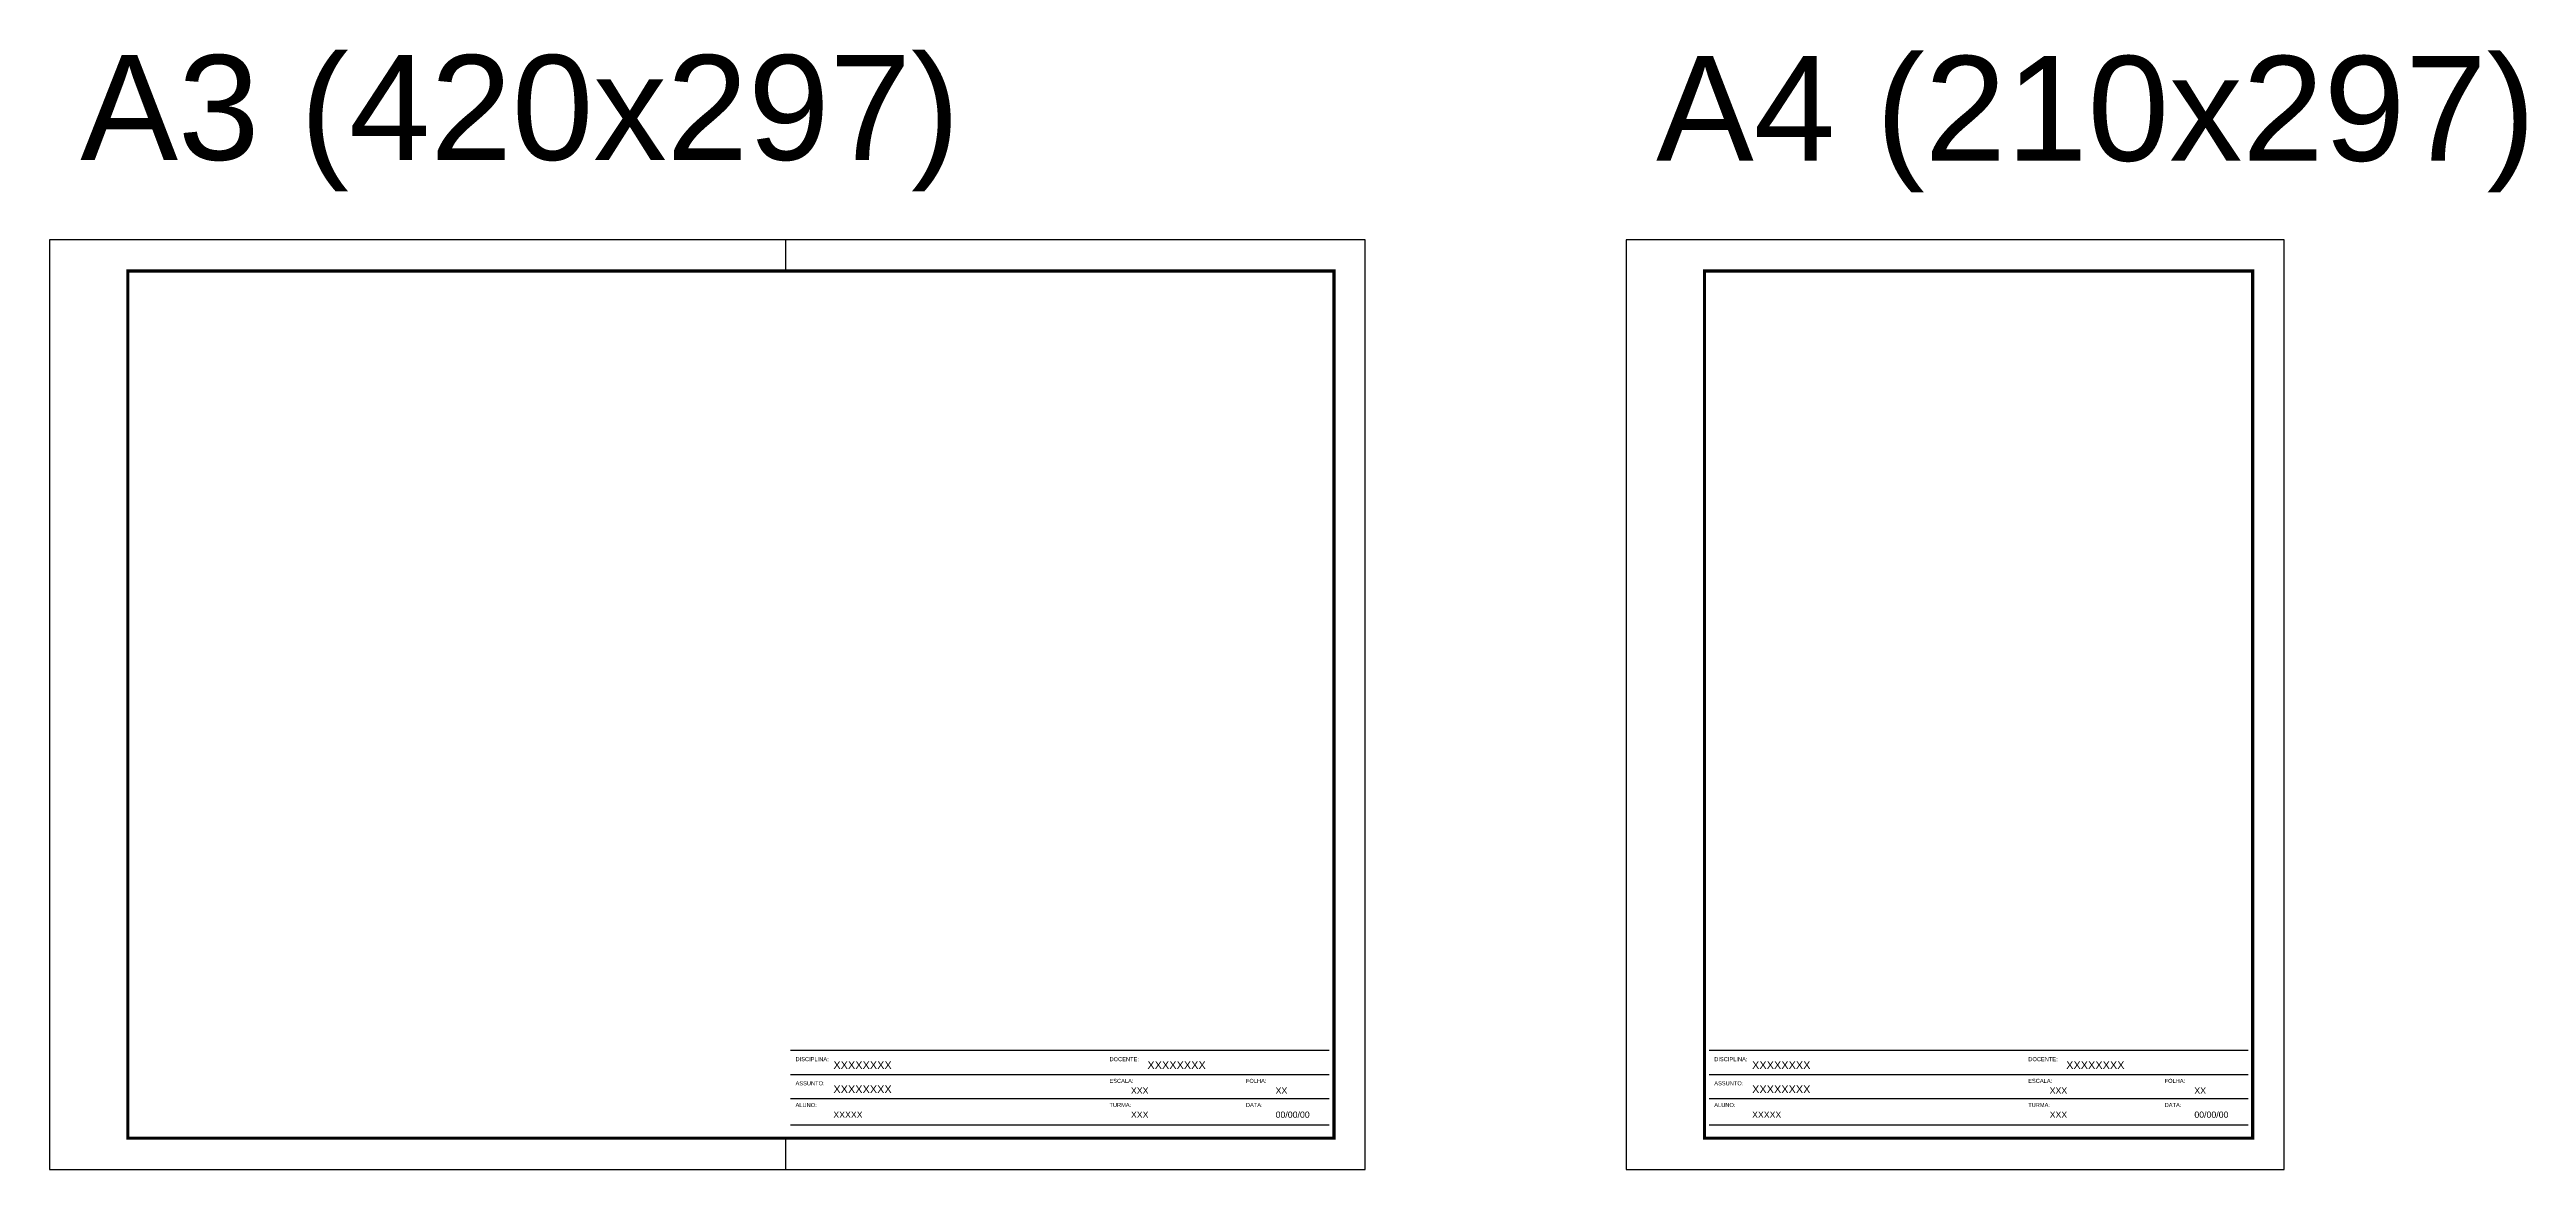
# Paper-space layout 'Folhas ABNT' of a CAD drawing. Header units: millimetres. Extents: x -50 to 3575, y 20 to 922.
# Drawn here: x 2784 to 3575, y 20 to 378 of the extents above; entities that cross this region are included whole.
import ezdxf

# ---------------------------------------------------------------- set-up
doc = ezdxf.new("R2010")
doc.units = ezdxf.units.MM
doc.layers.add('ARQ-FOLHA', color=7, linetype='Continuous')
doc.styles.add('arial', font='arial.ttf')

# ---------------------------------------------------------------- blocks, each defined once
blk = doc.blocks.new('FOLHA A4')
at = {"layer": 'ARQ-FOLHA'}
for p, q in [((210, 0), (0, 0)), ((0, 0), (0, -297)), ((210, -297), (210, 0)), ((0, -297), (210, -297))]:
    blk.add_line(p, q, dxfattribs=at)
at = {"layer": 'ARQ-FOLHA', "const_width": 1}
blk.add_lwpolyline([(200, -10), (25, -10), (25, -287), (200, -287), (200, -10)], dxfattribs=at)
blk = doc.blocks.new('FOLHA A3')
at = {"layer": 'ARQ-FOLHA'}
for p, q in [((420, 0), (0, 0)), ((0, 0), (0, -297)), ((235, -10), (235, 0)), ((420, -297), (420, 0)), ((235, -297), (235, -287)), ((0, -297), (420, -297))]:
    blk.add_line(p, q, dxfattribs=at)
at = {"layer": 'ARQ-FOLHA', "const_width": 1}
blk.add_lwpolyline([(410, -10), (25, -10), (25, -287), (410, -287), (410, -10)], dxfattribs=at)

psp = doc.layouts.new('Folhas ABNT')

# ---------------------------------------------------------------- linework, layer by layer
at = {"layer": 'ARQ-FOLHA'}
for p, q in [((3192.81, 58), (3020.81, 58)), ((3486.09, 58), (3314.09, 58)), ((3192.81, 50.3), (3020.81, 50.3)), ((3486.09, 50.3), (3314.09, 50.3)), ((3192.81, 42.6), (3020.81, 42.6)), ((3486.09, 42.6), (3314.09, 42.6)), ((3192.81, 34.2), (3020.81, 34.2)), ((3486.09, 34.2), (3314.09, 34.2))]:
    psp.add_line(p, q, dxfattribs=at)

# ---------------------------------------------------------------- block references
for name, p in [('FOLHA A3', (2784.31, 317.01)), ('FOLHA A4', (3287.59, 317.01))]:
    psp.add_blockref(name, p, dxfattribs=at)

# ---------------------------------------------------------------- texts
at = {"layer": 'ARQ-FOLHA', "style": 'arial'}
for s, height, p in [('A3 (420x297)', 33.4769, (2794.13, 342.52)), ('A4 (210x297)', 33.4769, (3297.13, 342.23)), ('DISCIPLINA:', 1.3, (3022.44, 54.6)), ('DOCENTE:', 1.3, (3122.68, 54.6)), ('DISCIPLINA:', 1.3, (3315.71, 54.6)), ('DOCENTE:', 1.3, (3415.96, 54.6)), ('ASSUNTO:', 1.3, (3022.44, 46.9)), ('XXXXXXXX', 2.5, (3034.52, 52.11)), ('ESCALA:', 1.3, (3122.64, 47.67)), ('XXXXXXXX', 2.5, (3134.76, 52.11)), ('FOLHA:', 1.3, (3166.2, 47.67)), ('ASSUNTO:', 1.3, (3315.71, 46.9)), ('XXXXXXXX', 2.5, (3327.79, 52.11)), ('ESCALA:', 1.3, (3415.92, 47.67)), ('XXXXXXXX', 2.5, (3428.04, 52.11)), ('FOLHA:', 1.3, (3459.48, 47.67)), ('ALUNO:', 1.3, (3022.44, 39.97)), ('XXXXXXXX', 2.5, (3034.52, 44.41)), ('TURMA:', 1.3, (3122.64, 39.97)), ('XXX', 2, (3129.51, 44.22)), ('DATA:', 1.3, (3166.2, 39.97)), ('XX', 2, (3175.69, 44.22)), ('ALUNO:', 1.3, (3315.71, 39.97)), ('XXXXXXXX', 2.5, (3327.79, 44.41)), ('TURMA:', 1.3, (3415.92, 39.97)), ('XXX', 2, (3422.78, 44.22)), ('DATA:', 1.3, (3459.48, 39.97)), ('XX', 2, (3468.97, 44.22)), ('XXXXX', 2, (3034.52, 36.52)), ('XXX', 2, (3129.51, 36.52)), ('00/00/00', 2, (3175.69, 36.52)), ('XXXXX', 2, (3327.79, 36.52)), ('XXX', 2, (3422.78, 36.52)), ('00/00/00', 2, (3468.97, 36.52))]:
    psp.add_text(s, height=height, dxfattribs=at).set_placement(p)

doc.saveas('drawing.dxf')
